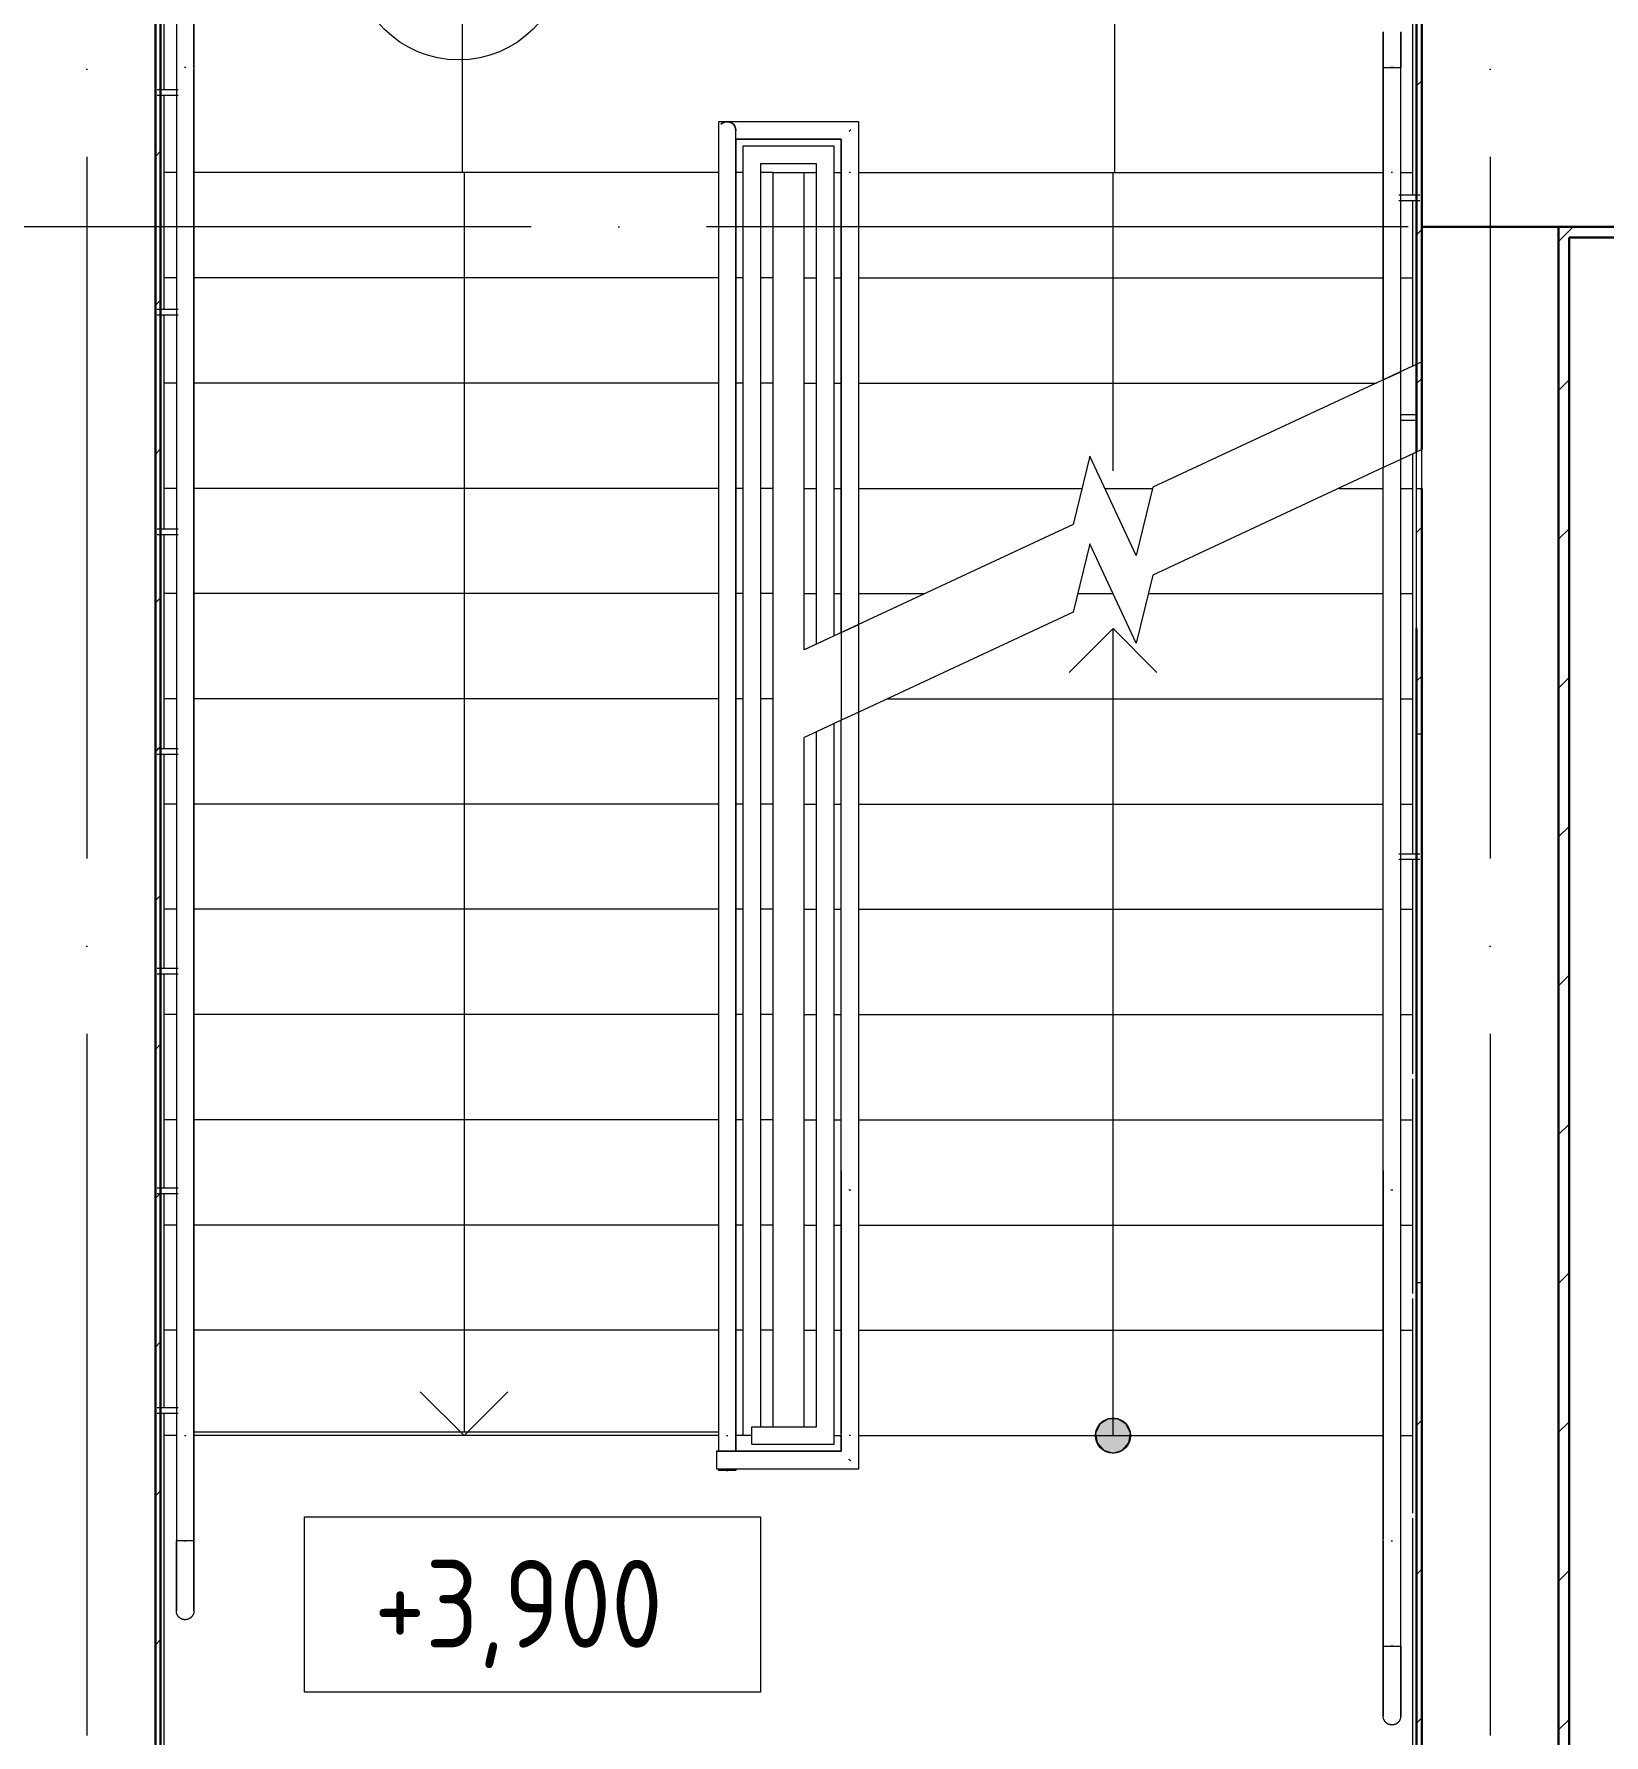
# Model space of a CAD drawing. Header units: millimetres. Extents: x -421858 to 614926, y -468665 to 141641.
# Drawn here: x 144125 to 148601, y -8136 to -3287 of the extents above; entities that cross this region are included whole.
import ezdxf

# ---------------------------------------------------------------- set-up
doc = ezdxf.new("R2010")
doc.units = ezdxf.units.MM
doc.linetypes.add('ADSK_Линия сетки', pattern=[25, 20, -2.5, 0, -2.5])
for name, color, linetype, lineweight in [('Аннотация', 7, 'Continuous', 18), ('Лестницы', 252, 'Continuous', 9), ('Марки помещений', 252, 'Continuous', 20), ('Ограждение', 252, 'Continuous', 9), ('Оси', 252, 'Continuous', 9), ('Отметки', 7, 'Continuous', 9), ('Перекрытие', 252, 'Continuous', 18), ('Стены внутренние', 7, 'Continuous', 18), ('Стены наружные', 7, 'Continuous', 18), ('Стены штриховка', 252, 'Continuous', 9), ('Стрелки вверх', 252, 'Continuous', 18)]:
    doc.layers.add(name, color=color, linetype=linetype, lineweight=lineweight)
doc.styles.add('GOST Common_2', font='', dxfattribs={"width": 0.9, "height": 250})
doc.styles.get('GOST Common_2').set_extended_font_data('GOST type B')

# ---------------------------------------------------------------- blocks, each defined once
blk = doc.blocks.new('Тип перил - D15 высота60 консоль80-16089-План 2 этажа смеж')
at = {"layer": 'Ограждение'}
for p, q in [((-7.5, 80), (-7.5, 20)), ((7.5, 20), (7.5, 80))]:
    blk.add_line(p, q, dxfattribs=at)
blk = doc.blocks.new('Тип перил - D15 высота60 консоль80-V28-План 2 этажа смеж')
at = {"layer": 'Ограждение'}
for p, q in [((-7.5, 70), (-7.5, 24.8)), ((7.5, 24.8), (7.5, 70))]:
    blk.add_line(p, q, dxfattribs=at)
blk = doc.blocks.new('2 этаж')
at = {"layer": 'Стрелки вверх', "true_color": 0x636466}
h = blk.add_hatch(color=251, dxfattribs=at)
edge = h.paths.add_edge_path()
edge.add_arc((147201, -7282.3), 50, 0, 360)
blk.add_hatch(color=251, dxfattribs=at).paths.add_polyline_path([(147201, -7332.3), (147228, -7324.3), (147246.5, -7303), (147250.5, -7275.1), (147238.8, -7249.5), (147215.1, -7234.3), (147186.9, -7234.3), (147163.2, -7249.5), (147151.5, -7275.1), (147155.5, -7303), (147174, -7324.3)])
at = {"layer": 'Аннотация', "color": 251, "lineweight": 20, "true_color": 0x636466}
for p, q in [((144896, -8013.6), (144896, -7513.6)), ((144896, -7513.6), (146196, -7513.6)), ((146196, -7513.6), (146196, -8013.6)), ((146196, -8013.6), (144896, -8013.6))]:
    blk.add_line(p, q, dxfattribs=at)
at = {"layer": 'Лестницы', "color": 251, "true_color": 0x636466}
for p, q in [((144531, -3682.3), (144496, -3682.3)), ((144531, -3682.3), (144496, -3682.3)), ((146076, -3682.3), (144581, -3682.3)), ((146076, -3682.3), (144581, -3682.3)), ((146146, -3682.3), (146126, -3682.3)), ((146146, -3682.3), (146126, -3682.3)), ((146231, -3682.3), (146196, -3682.3)), ((146231, -3682.3), (146196, -3682.3)), ((146231, -3682.3), (146321, -3682.3)), ((146231, -3682.3), (146231, -3982.3)), ((146321, -3682.3), (146356, -3682.3)), ((146321, -3982.3), (146321, -3682.3)), ((146321, -3682.3), (146356, -3682.3)), ((146406, -3682.3), (146426, -3682.3)), ((146406, -3682.3), (146426, -3682.3)), ((146476, -3682.3), (147971, -3682.3)), ((146476, -3682.3), (147971, -3682.3)), ((148021, -3682.3), (148056, -3682.3)), ((148021, -3682.3), (148056, -3682.3)), ((144531, -3982.3), (144496, -3982.3)), ((144531, -3982.3), (144496, -3982.3)), ((146076, -3982.3), (144581, -3982.3)), ((146076, -3982.3), (144581, -3982.3)), ((146146, -3982.3), (146126, -3982.3)), ((146146, -3982.3), (146126, -3982.3)), ((146231, -3982.3), (146196, -3982.3)), ((146231, -3982.3), (146196, -3982.3)), ((146231, -3982.3), (146231, -4282.3)), ((146321, -4282.3), (146321, -3982.3)), ((146321, -3982.3), (146356, -3982.3)), ((146321, -3982.3), (146356, -3982.3)), ((146406, -3982.3), (146426, -3982.3)), ((146406, -3982.3), (146426, -3982.3)), ((146476, -3982.3), (147971, -3982.3)), ((146476, -3982.3), (147971, -3982.3)), ((148021, -3982.3), (148056, -3982.3)), ((148021, -3982.3), (148056, -3982.3)), ((148081, -4221.9), (147314.3, -4579.4)), ((144531, -4282.3), (144496, -4282.3)), ((144531, -4282.3), (144496, -4282.3)), ((146076, -4282.3), (144581, -4282.3)), ((146076, -4282.3), (144581, -4282.3)), ((146146, -4282.3), (146126, -4282.3)), ((146146, -4282.3), (146126, -4282.3)), ((146231, -4282.3), (146196, -4282.3)), ((146231, -4282.3), (146196, -4282.3)), ((146231, -4282.3), (146231, -4582.3)), ((146321, -4582.3), (146321, -4282.3)), ((146321, -4282.3), (146356, -4282.3)), ((146321, -4282.3), (146356, -4282.3)), ((146406, -4282.3), (146426, -4282.3)), ((146406, -4282.3), (146426, -4282.3)), ((146476, -4282.3), (147951.6, -4282.3)), ((146476, -4282.3), (147951.6, -4282.3)), ((147135, -4490.6), (147087.7, -4685.1)), ((147267, -4773.9), (147135, -4490.6)), ((148081, -4471.9), (148021, -4499.9)), ((148081, -4582.3), (148081, -4471.9)), ((147971, -4523.2), (147314.3, -4829.4)), ((144531, -4582.3), (144496, -4582.3)), ((144531, -4582.3), (144496, -4582.3)), ((146076, -4582.3), (144581, -4582.3)), ((146076, -4582.3), (144581, -4582.3)), ((146146, -4582.3), (146126, -4582.3)), ((146146, -4582.3), (146126, -4582.3)), ((146231, -4582.3), (146196, -4582.3)), ((146231, -4582.3), (146196, -4582.3)), ((146231, -4582.3), (146231, -4882.3)), ((146321, -4882.3), (146321, -4582.3)), ((146321, -4582.3), (146356, -4582.3)), ((146321, -4582.3), (146356, -4582.3)), ((146406, -4582.3), (146426, -4582.3)), ((146406, -4582.3), (146426, -4582.3)), ((146476, -4582.3), (147112.7, -4582.3)), ((146476, -4582.3), (147112.7, -4582.3)), ((147177.7, -4582.3), (147313.6, -4582.3)), ((147177.7, -4582.3), (147313.6, -4582.3)), ((147314.3, -4579.4), (147267, -4773.9)), ((147844.4, -4582.3), (147971, -4582.3)), ((147844.4, -4582.3), (147971, -4582.3)), ((148021, -4582.3), (148056, -4582.3)), ((148021, -4582.3), (148056, -4582.3)), ((148066, -4582.3), (148081, -4582.3)), ((148066, -4582.3), (148081, -4582.3)), ((147087.7, -4685.1), (146321, -5042.6)), ((147135, -4740.6), (147087.7, -4935.1)), ((147267, -5023.9), (147135, -4740.6)), ((147314.3, -4829.4), (147267, -5023.9)), ((144531, -4882.3), (144496, -4882.3)), ((144531, -4882.3), (144496, -4882.3)), ((146076, -4882.3), (144581, -4882.3)), ((146076, -4882.3), (144581, -4882.3)), ((146146, -4882.3), (146126, -4882.3)), ((146146, -4882.3), (146126, -4882.3)), ((146231, -4882.3), (146196, -4882.3)), ((146231, -4882.3), (146196, -4882.3)), ((146231, -4882.3), (146231, -5182.3)), ((146321, -5042.6), (146321, -4882.3)), ((146321, -4882.3), (146356, -4882.3)), ((146321, -4882.3), (146356, -4882.3)), ((146406, -4882.3), (146426, -4882.3)), ((146406, -4882.3), (146426, -4882.3)), ((146476, -4882.3), (146664.9, -4882.3)), ((146476, -4882.3), (146664.9, -4882.3)), ((147100.6, -4882.3), (147201, -4882.3)), ((147100.6, -4882.3), (147201, -4882.3)), ((147301.5, -4882.3), (147971, -4882.3)), ((147301.5, -4882.3), (147971, -4882.3)), ((148021, -4882.3), (148056, -4882.3)), ((148021, -4882.3), (148056, -4882.3)), ((147087.7, -4935.1), (146476, -5220.3)), ((144531, -5182.3), (144496, -5182.3)), ((144531, -5182.3), (144496, -5182.3)), ((146076, -5182.3), (144581, -5182.3)), ((146076, -5182.3), (144581, -5182.3)), ((146146, -5182.3), (146126, -5182.3)), ((146146, -5182.3), (146126, -5182.3)), ((146231, -5182.3), (146196, -5182.3)), ((146231, -5182.3), (146196, -5182.3)), ((146231, -5182.3), (146231, -5482.3)), ((146557.7, -5182.3), (147971, -5182.3)), ((146557.7, -5182.3), (147971, -5182.3)), ((148021, -5182.3), (148056, -5182.3)), ((148021, -5182.3), (148056, -5182.3)), ((146356, -5276.3), (146321, -5292.6)), ((146426, -5243.6), (146406, -5253)), ((146321, -5482.3), (146321, -5292.6)), ((144531, -5482.3), (144496, -5482.3)), ((144531, -5482.3), (144496, -5482.3)), ((146076, -5482.3), (144581, -5482.3)), ((146076, -5482.3), (144581, -5482.3)), ((146146, -5482.3), (146126, -5482.3)), ((146146, -5482.3), (146126, -5482.3)), ((146231, -5482.3), (146196, -5482.3)), ((146231, -5482.3), (146196, -5482.3)), ((146231, -5482.3), (146231, -5782.3)), ((146321, -5782.3), (146321, -5482.3)), ((146321, -5482.3), (146356, -5482.3)), ((146321, -5482.3), (146356, -5482.3)), ((146406, -5482.3), (146426, -5482.3)), ((146406, -5482.3), (146426, -5482.3)), ((146476, -5482.3), (147971, -5482.3)), ((146476, -5482.3), (147971, -5482.3)), ((148021, -5482.3), (148056, -5482.3)), ((148021, -5482.3), (148056, -5482.3)), ((144531, -5782.3), (144496, -5782.3)), ((144531, -5782.3), (144496, -5782.3)), ((146076, -5782.3), (144581, -5782.3)), ((146076, -5782.3), (144581, -5782.3)), ((146146, -5782.3), (146126, -5782.3)), ((146146, -5782.3), (146126, -5782.3)), ((146231, -5782.3), (146196, -5782.3)), ((146231, -5782.3), (146196, -5782.3)), ((146231, -5782.3), (146231, -6082.3)), ((146321, -6082.3), (146321, -5782.3)), ((146321, -5782.3), (146356, -5782.3)), ((146321, -5782.3), (146356, -5782.3)), ((146406, -5782.3), (146426, -5782.3)), ((146406, -5782.3), (146426, -5782.3)), ((146476, -5782.3), (147971, -5782.3)), ((146476, -5782.3), (147971, -5782.3)), ((148021, -5782.3), (148056, -5782.3)), ((148021, -5782.3), (148056, -5782.3)), ((144531, -6082.3), (144496, -6082.3)), ((144531, -6082.3), (144496, -6082.3)), ((146076, -6082.3), (144581, -6082.3)), ((146076, -6082.3), (144581, -6082.3)), ((146146, -6082.3), (146126, -6082.3)), ((146146, -6082.3), (146126, -6082.3)), ((146231, -6082.3), (146196, -6082.3)), ((146231, -6082.3), (146196, -6082.3)), ((146231, -6082.3), (146231, -6382.3)), ((146321, -6382.3), (146321, -6082.3)), ((146321, -6082.3), (146356, -6082.3)), ((146321, -6082.3), (146356, -6082.3)), ((146406, -6082.3), (146426, -6082.3)), ((146406, -6082.3), (146426, -6082.3)), ((146476, -6082.3), (147971, -6082.3)), ((146476, -6082.3), (147971, -6082.3)), ((148021, -6082.3), (148056, -6082.3)), ((148021, -6082.3), (148056, -6082.3)), ((144531, -6382.3), (144496, -6382.3)), ((144531, -6382.3), (144496, -6382.3)), ((146076, -6382.3), (144581, -6382.3)), ((146076, -6382.3), (144581, -6382.3)), ((146146, -6382.3), (146126, -6382.3)), ((146146, -6382.3), (146126, -6382.3)), ((146231, -6382.3), (146196, -6382.3)), ((146231, -6382.3), (146196, -6382.3)), ((146231, -6382.3), (146231, -6682.3)), ((146321, -6682.3), (146321, -6382.3)), ((146321, -6382.3), (146356, -6382.3)), ((146321, -6382.3), (146356, -6382.3)), ((146406, -6382.3), (146426, -6382.3)), ((146406, -6382.3), (146426, -6382.3)), ((146476, -6382.3), (147971, -6382.3)), ((146476, -6382.3), (147971, -6382.3)), ((148021, -6382.3), (148056, -6382.3)), ((148021, -6382.3), (148056, -6382.3)), ((144531, -6682.3), (144496, -6682.3)), ((144531, -6682.3), (144496, -6682.3)), ((146076, -6682.3), (144581, -6682.3)), ((146076, -6682.3), (144581, -6682.3)), ((146146, -6682.3), (146126, -6682.3)), ((146146, -6682.3), (146126, -6682.3)), ((146231, -6682.3), (146196, -6682.3)), ((146231, -6682.3), (146196, -6682.3)), ((146231, -6682.3), (146231, -6982.3)), ((146321, -6982.3), (146321, -6682.3)), ((146321, -6682.3), (146356, -6682.3)), ((146321, -6682.3), (146356, -6682.3)), ((146406, -6682.3), (146426, -6682.3)), ((146406, -6682.3), (146426, -6682.3)), ((146476, -6682.3), (147971, -6682.3)), ((146476, -6682.3), (147971, -6682.3)), ((148021, -6682.3), (148056, -6682.3)), ((148021, -6682.3), (148056, -6682.3)), ((144531, -6982.3), (144496, -6982.3)), ((144531, -6982.3), (144496, -6982.3)), ((146076, -6982.3), (144581, -6982.3)), ((146076, -6982.3), (144581, -6982.3)), ((146146, -6982.3), (146126, -6982.3)), ((146146, -6982.3), (146126, -6982.3)), ((146231, -6982.3), (146196, -6982.3)), ((146231, -6982.3), (146196, -6982.3)), ((146231, -6982.3), (146231, -7257.3)), ((146321, -7257.3), (146321, -6982.3)), ((146321, -6982.3), (146356, -6982.3)), ((146321, -6982.3), (146356, -6982.3)), ((146406, -6982.3), (146426, -6982.3)), ((146406, -6982.3), (146426, -6982.3)), ((146476, -6982.3), (147971, -6982.3)), ((146476, -6982.3), (147971, -6982.3)), ((148021, -6982.3), (148056, -6982.3)), ((148021, -6982.3), (148056, -6982.3)), ((144531, -7282.3), (144496, -7282.3)), ((144531, -7282.3), (144496, -7282.3)), ((146076, -7282.3), (144581, -7282.3)), ((146076, -7282.3), (144581, -7282.3)), ((146146, -7282.3), (146126, -7282.3)), ((146146, -7282.3), (146126, -7282.3)), ((146406, -7282.3), (146426, -7282.3)), ((146406, -7282.3), (146426, -7282.3)), ((146476, -7282.3), (147971, -7282.3)), ((146476, -7282.3), (147971, -7282.3)), ((148021, -7282.3), (148056, -7282.3)), ((148021, -7282.3), (148056, -7282.3))]:
    blk.add_line(p, q, dxfattribs=at)
at = {"layer": 'Марки помещений', "color": 251, "true_color": 0x636466}
blk.add_circle((145335.6, -3061.3), 300, dxfattribs=at)
at = {"layer": 'Ограждение', "color": 251, "true_color": 0x636466}
for p, q in [((144496, -3382.3), (144496, -2062.3)), ((148056, -3682.3), (148056, -2062.3)), ((144531, -3082.3), (144531, -3382.9)), ((144531, -3082.3), (144531, -3382.3)), ((144581, -3382.9), (144581, -3082.3)), ((144581, -3082.3), (144581, -3382.3)), ((144496, -3446.7), (144496, -3382.3)), ((144531, -3382.3), (144531, -7282.3)), ((144531, -3388.2), (144531, -7288.2)), ((144581, -3382.3), (144581, -7282.3)), ((144581, -7288.2), (144581, -3388.2)), ((147971, -3382.3), (147971, -3676.4)), ((147971, -3382.3), (148021, -3382.3)), ((147971, -3682.3), (147971, -3382.3)), ((147998.3, -3382.3), (147993.7, -3382.3)), ((147993.7, -3382.3), (147996, -3382.3)), ((147996, -3382.3), (147998.3, -3382.3)), ((148021, -3676.4), (148021, -3382.3)), ((148021, -3682.3), (148021, -3382.3)), ((144496, -4072.8), (144496, -3461.2)), ((146076, -3537.3), (146076, -7282.3)), ((146476, -3537.3), (146076, -3537.3)), ((146476, -3537.3), (146101, -3537.3)), ((146476, -3676.4), (146476, -3537.3)), ((146476, -3682.3), (146476, -3537.3)), ((146076, -3562.3), (146076, -7288.2)), ((146126, -7288.2), (146126, -3562.3)), ((146126, -3587.3), (146426, -3587.3)), ((146126, -3587.3), (146126, -7282.3)), ((146426, -3587.3), (146126, -3587.3)), ((146426, -3587.3), (146426, -3676.4)), ((146426, -3682.3), (146426, -3587.3)), ((146146, -3607.3), (146146, -7282.3)), ((146406, -3607.3), (146146, -3607.3)), ((146406, -3682.3), (146406, -3607.3)), ((146196, -3657.3), (146196, -7257.3)), ((146356, -3657.3), (146196, -3657.3)), ((146356, -3682.3), (146356, -3657.3)), ((146356, -5026.3), (146356, -3682.3)), ((146406, -5003), (146406, -3682.3)), ((146426, -3676.4), (146426, -5243.6)), ((146426, -4993.6), (146426, -3682.3)), ((146476, -5220.3), (146476, -3676.4)), ((146476, -4970.3), (146476, -3682.3)), ((147971, -3676.4), (147971, -4523.2)), ((147971, -4273.2), (147971, -3682.3)), ((148021, -4499.9), (148021, -3676.4)), ((148021, -4249.9), (148021, -3682.3)), ((148056, -3746.7), (148056, -3682.3)), ((148056, -4233.6), (148056, -3761.2)), ((144496, -4698.9), (144496, -4087.3)), ((147971, -4273.2), (148021, -4249.9)), ((148066, -4228.9), (148056, -4233.6)), ((148021, -4499.9), (147971, -4523.2)), ((148021, -7582.3), (148021, -4499.9)), ((148066, -4478.9), (148056, -4483.6)), ((148056, -5625), (148056, -4483.6)), ((148066, -4982.3), (148066, -4478.9)), ((147971, -7582.3), (147971, -4523.2)), ((144496, -5325), (144496, -4713.4)), ((146426, -4993.6), (146476, -4970.3)), ((146406, -5003), (146356, -5026.3)), ((146406, -5003), (146356, -5026.3)), ((146476, -5220.3), (146426, -5243.6)), ((146476, -7282.3), (146476, -5220.3)), ((146406, -5253), (146356, -5276.3)), ((146406, -5253), (146356, -5276.3)), ((146356, -7257.3), (146356, -5276.3)), ((146406, -7307.3), (146406, -5253)), ((146426, -7282.3), (146426, -5243.6)), ((144496, -5951.1), (144496, -5339.5)), ((148056, -6251.1), (148056, -5639.5)), ((144496, -6577.2), (144496, -5965.6)), ((148056, -6877.2), (148056, -6265.6)), ((146426, -6526.4), (146426, -7276.4)), ((146476, -7276.4), (146476, -6526.4)), ((147971, -6526.4), (147971, -7576.4)), ((148021, -7576.4), (148021, -6526.4)), ((144496, -7203.3), (144496, -6591.7)), ((148056, -7503.3), (148056, -6891.7)), ((144496, -7282.3), (144496, -7217.8)), ((146171, -7257.3), (146356, -7257.3)), ((146171, -7307.3), (146171, -7257.3)), ((144496, -9207.3), (144496, -7282.3)), ((144531, -7282.3), (144531, -7582.3)), ((144531, -7288.2), (144531, -7582.3)), ((144581, -7282.3), (144581, -7582.3)), ((144581, -7582.3), (144581, -7288.2)), ((146076, -7282.3), (146076, -7327.3)), ((146076, -7288.2), (146076, -7327.3)), ((146126, -7282.3), (146126, -7327.3)), ((146126, -7327.3), (146126, -7288.2)), ((146171, -7282.3), (146146, -7282.3)), ((146171, -7307.3), (146406, -7307.3)), ((146426, -7281.6), (146426, -7327.3)), ((146426, -7327.3), (146426, -7282.3)), ((146476, -7377.3), (146476, -7281.6)), ((146476, -7377.3), (146476, -7282.3)), ((146171, -7327.3), (146071, -7327.3)), ((146071, -7327.3), (146071, -7352.3)), ((146071, -7327.3), (146426, -7327.3)), ((146071, -7349.9), (146071, -7354.6)), ((146071, -7352.3), (146071, -7377.3)), ((146426, -7327.3), (146171, -7327.3)), ((146071, -7377.3), (146171, -7377.3)), ((146071, -7377.3), (146476, -7377.3)), ((146076, -7377.3), (146076, -7382.3)), ((146076, -7377.3), (146076, -7382.3)), ((146126, -7382.3), (146076, -7382.3)), ((146098.7, -7382.3), (146103.3, -7382.3)), ((146126, -7382.3), (146126, -7377.3)), ((146126, -7377.3), (146126, -7382.3)), ((146171, -7377.3), (146476, -7377.3)), ((148056, -7582.3), (148056, -7517.8)), ((144581, -7582.3), (144531, -7582.3)), ((144553.7, -7582.3), (144558.3, -7582.3)), ((144556, -7582.3), (144553.7, -7582.3)), ((144558.3, -7582.3), (144556, -7582.3)), ((147971, -7581.6), (147971, -7882.3)), ((147971, -7882.3), (147971, -7582.3)), ((148021, -7882.3), (148021, -7581.6)), ((148021, -7882.3), (148021, -7582.3)), ((148056, -9207.3), (148056, -7582.3)), ((147971, -7882.3), (147996, -7882.3)), ((147993.7, -7882.3), (147998.3, -7882.3)), ((147996, -7882.3), (147993.7, -7882.3)), ((147998.3, -7882.3), (147996, -7882.3)), ((147996, -7882.3), (148021, -7882.3))]:
    blk.add_line(p, q, dxfattribs=at)
at = {"layer": 'Ограждение', "color": 251, "true_color": 0x636466, "flags": 128}
for points in [[(147971, -3382.3), (147971, -3374.3), (147971, -3366.3), (147971, -3358.3), (147971, -3350.4), (147971, -3342.5), (147971, -3334.7), (147971, -3327), (147971, -3319.3), (147971, -3311.8), (147971, -3304.4), (147971, -3297.1), (147971, -3289.9), (147971, -3282.9)], [(147971, -3281), (147971, -3288), (147971, -3295.1), (147971, -3302.4), (147971, -3309.8), (147971, -3317.3), (147971, -3324.9), (147971, -3332.6), (147971, -3340.4), (147971, -3348.3), (147971, -3356.2), (147971, -3364.1), (147971, -3372.1), (147971, -3380.1), (147971, -3382.3)], [(148021, -3382.3), (148021, -3374.3), (148021, -3366.3), (148021, -3358.3), (148021, -3350.4), (148021, -3342.5), (148021, -3334.7), (148021, -3327), (148021, -3319.3), (148021, -3311.8), (148021, -3304.4), (148021, -3297.1), (148021, -3289.9), (148021, -3282.9)], [(148021, -3281), (148021, -3288), (148021, -3295.1), (148021, -3302.4), (148021, -3309.8), (148021, -3317.3), (148021, -3324.9), (148021, -3332.6), (148021, -3340.4), (148021, -3348.3), (148021, -3356.2), (148021, -3364.1), (148021, -3372.1), (148021, -3380.1), (148021, -3382.3)], [(146101, -3537.3), (146094.5, -3538.1), (146088.5, -3540.6), (146083.3, -3544.6)], [(146083.3, -3544.6), (146088.5, -3540.6), (146094.5, -3538.1), (146101, -3537.3), (146107.5, -3538.1), (146113.5, -3540.6), (146118.7, -3544.6), (146122.7, -3549.8), (146125.2, -3555.8), (146126, -3562.3)], [(146126, -3562.3), (146125.2, -3555.8), (146122.7, -3549.8), (146118.7, -3544.6), (146113.5, -3540.6), (146107.5, -3538.1), (146101, -3537.3)], [(146448.2, -6581.9), (146451, -6582.3), (146453.8, -6581.9)], [(147993.2, -6581.9), (147996, -6582.3), (147998.8, -6581.9)], [(144531, -7582.3), (144531, -7590.3), (144531, -7598.2), (144531, -7606.2), (144531, -7614.1), (144531, -7622), (144531, -7629.8), (144531, -7637.5), (144531, -7645.2), (144531, -7652.7), (144531, -7660.1), (144531, -7667.4), (144531, -7674.6), (144531, -7681.6), (144531, -7688.5), (144531, -7695.2), (144531, -7701.7), (144531, -7708), (144531, -7714.1), (144531, -7720), (144531, -7725.7), (144531, -7731.2), (144531, -7736.4), (144531, -7741.4), (144531, -7746.1), (144531, -7750.5), (144531, -7754.7), (144531, -7758.6), (144531, -7762.3), (144531, -7765.6), (144531, -7768.7), (144531, -7771.4), (144531, -7773.9), (144531, -7776), (144531, -7777.8), (144531, -7779.3), (144531, -7780.5), (144531, -7781.4), (144531, -7782), (144531, -7782.2), (144531, -7782.3)], [(144531, -7782.3), (144531, -7782.1), (144531, -7781.6), (144531, -7780.8), (144531, -7779.7), (144531, -7778.3), (144531, -7776.5), (144531, -7774.5), (144531, -7772.1), (144531, -7769.4), (144531, -7766.5), (144531, -7763.2), (144531, -7759.7), (144531, -7755.8), (144531, -7751.7), (144531, -7747.3), (144531, -7742.7), (144531, -7737.8), (144531, -7732.6), (144531, -7727.2), (144531, -7721.6), (144531, -7715.7), (144531, -7709.7), (144531, -7703.4), (144531, -7697), (144531, -7690.3), (144531, -7683.5), (144531, -7676.5), (144531, -7669.4), (144531, -7662.1), (144531, -7654.7), (144531, -7647.2), (144531, -7639.6), (144531, -7631.9), (144531, -7624.1), (144531, -7616.2), (144531, -7608.3), (144531, -7600.4), (144531, -7592.4), (144531, -7584.4), (144531, -7582.3)], [(144581, -7582.3), (144581, -7590.3), (144581, -7598.2), (144581, -7606.2), (144581, -7614.1), (144581, -7622), (144581, -7629.8), (144581, -7637.5), (144581, -7645.2), (144581, -7652.7), (144581, -7660.1), (144581, -7667.4), (144581, -7674.6), (144581, -7681.6), (144581, -7688.5), (144581, -7695.2), (144581, -7701.7), (144581, -7708), (144581, -7714.1), (144581, -7720), (144581, -7725.7), (144581, -7731.2), (144581, -7736.4), (144581, -7741.4), (144581, -7746.1), (144581, -7750.5), (144581, -7754.7), (144581, -7758.6), (144581, -7762.3), (144581, -7765.6), (144581, -7768.7), (144581, -7771.4), (144581, -7773.9), (144581, -7776), (144581, -7777.8), (144581, -7779.3), (144581, -7780.5), (144581, -7781.4), (144581, -7782), (144581, -7782.2), (144581, -7782.3)], [(144581, -7782.3), (144581, -7782.1), (144581, -7781.6), (144581, -7780.8), (144581, -7779.7), (144581, -7778.3), (144581, -7776.5), (144581, -7774.5), (144581, -7772.1), (144581, -7769.4), (144581, -7766.5), (144581, -7763.2), (144581, -7759.7), (144581, -7755.8), (144581, -7751.7), (144581, -7747.3), (144581, -7742.7), (144581, -7737.8), (144581, -7732.6), (144581, -7727.2), (144581, -7721.6), (144581, -7715.7), (144581, -7709.7), (144581, -7703.4), (144581, -7697), (144581, -7690.3), (144581, -7683.5), (144581, -7676.5), (144581, -7669.4), (144581, -7662.1), (144581, -7654.7), (144581, -7647.2), (144581, -7639.6), (144581, -7631.9), (144581, -7624.1), (144581, -7616.2), (144581, -7608.3), (144581, -7600.4), (144581, -7592.4), (144581, -7584.4), (144581, -7582.3)], [(144556, -7807.3), (144555, -7807.2), (144554, -7807.2), (144553, -7807.1), (144552, -7806.9), (144551, -7806.8), (144550.1, -7806.5), (144549.1, -7806.3), (144548.1, -7806), (144547.2, -7805.7), (144546.3, -7805.3), (144545.4, -7804.9), (144544.5, -7804.4), (144543.6, -7803.9), (144542.7, -7803.4), (144541.9, -7802.9), (144541.1, -7802.3), (144540.3, -7801.7), (144539.5, -7801), (144538.8, -7800.4), (144538.1, -7799.7), (144537.4, -7798.9), (144536.7, -7798.2), (144536.1, -7797.4), (144535.5, -7796.6), (144535, -7795.8), (144534.4, -7794.9), (144534, -7794), (144533.5, -7793.1), (144533.1, -7792.2), (144532.7, -7791.3), (144532.4, -7790.4), (144532.1, -7789.4), (144531.8, -7788.5), (144531.6, -7787.5), (144531.4, -7786.5), (144531.2, -7785.5), (144531.1, -7784.5), (144531, -7783.5), (144531, -7782.5), (144531, -7782.3)], [(144581, -7782.3), (144581, -7783.3), (144580.9, -7784.3), (144580.8, -7785.2), (144580.7, -7786.2), (144580.5, -7787.2), (144580.3, -7788.2), (144580, -7789.2), (144579.7, -7790.1), (144579.4, -7791.1), (144579, -7792), (144578.6, -7792.9), (144578.2, -7793.8), (144577.7, -7794.7), (144577.2, -7795.5), (144576.6, -7796.4), (144576.1, -7797.2), (144575.4, -7798), (144574.8, -7798.7), (144574.1, -7799.5), (144573.4, -7800.2), (144572.7, -7800.9), (144571.9, -7801.5), (144571.2, -7802.1), (144570.3, -7802.7), (144569.5, -7803.3), (144568.7, -7803.8), (144567.8, -7804.3), (144566.9, -7804.8), (144566, -7805.2), (144565.1, -7805.6), (144564.1, -7805.9), (144563.2, -7806.2), (144562.2, -7806.5), (144561.2, -7806.7), (144560.3, -7806.9), (144559.3, -7807), (144558.3, -7807.2), (144557.3, -7807.2), (144556.3, -7807.3), (144556, -7807.3)], [(147971, -7882.3), (147971, -7890.3), (147971, -7898.2), (147971, -7906.2), (147971, -7914.1), (147971, -7922), (147971, -7929.8), (147971, -7937.5), (147971, -7945.2), (147971, -7952.7), (147971, -7960.1), (147971, -7967.4), (147971, -7974.6), (147971, -7981.6), (147971, -7988.5), (147971, -7995.2), (147971, -8001.7), (147971, -8008), (147971, -8014.1), (147971, -8020), (147971, -8025.7), (147971, -8031.2), (147971, -8036.4), (147971, -8041.4), (147971, -8046.1), (147971, -8050.5), (147971, -8054.7), (147971, -8058.6), (147971, -8062.3), (147971, -8065.6), (147971, -8068.7), (147971, -8071.4), (147971, -8073.9), (147971, -8076), (147971, -8077.8), (147971, -8079.3), (147971, -8080.5), (147971, -8081.4), (147971, -8082), (147971, -8082.2), (147971, -8082.3)], [(147971, -8082.3), (147971, -8082.1), (147971, -8081.6), (147971, -8080.8), (147971, -8079.7), (147971, -8078.3), (147971, -8076.5), (147971, -8074.5), (147971, -8072.1), (147971, -8069.4), (147971, -8066.5), (147971, -8063.2), (147971, -8059.7), (147971, -8055.8), (147971, -8051.7), (147971, -8047.3), (147971, -8042.7), (147971, -8037.8), (147971, -8032.6), (147971, -8027.2), (147971, -8021.6), (147971, -8015.7), (147971, -8009.7), (147971, -8003.4), (147971, -7997), (147971, -7990.3), (147971, -7983.5), (147971, -7976.5), (147971, -7969.4), (147971, -7962.1), (147971, -7954.7), (147971, -7947.2), (147971, -7939.6), (147971, -7931.9), (147971, -7924.1), (147971, -7916.2), (147971, -7908.3), (147971, -7900.4), (147971, -7892.4), (147971, -7884.4), (147971, -7882.3)], [(148021, -7882.3), (148021, -7890.3), (148021, -7898.2), (148021, -7906.2), (148021, -7914.1), (148021, -7922), (148021, -7929.8), (148021, -7937.5), (148021, -7945.2), (148021, -7952.7), (148021, -7960.1), (148021, -7967.4), (148021, -7974.6), (148021, -7981.6), (148021, -7988.5), (148021, -7995.2), (148021, -8001.7), (148021, -8008), (148021, -8014.1), (148021, -8020), (148021, -8025.7), (148021, -8031.2), (148021, -8036.4), (148021, -8041.4), (148021, -8046.1), (148021, -8050.5), (148021, -8054.7), (148021, -8058.6), (148021, -8062.3), (148021, -8065.6), (148021, -8068.7), (148021, -8071.4), (148021, -8073.9), (148021, -8076), (148021, -8077.8), (148021, -8079.3), (148021, -8080.5), (148021, -8081.4), (148021, -8082), (148021, -8082.2), (148021, -8082.3)], [(148021, -8082.3), (148021, -8082.1), (148021, -8081.6), (148021, -8080.8), (148021, -8079.7), (148021, -8078.3), (148021, -8076.5), (148021, -8074.5), (148021, -8072.1), (148021, -8069.4), (148021, -8066.5), (148021, -8063.2), (148021, -8059.7), (148021, -8055.8), (148021, -8051.7), (148021, -8047.3), (148021, -8042.7), (148021, -8037.8), (148021, -8032.6), (148021, -8027.2), (148021, -8021.6), (148021, -8015.7), (148021, -8009.7), (148021, -8003.4), (148021, -7997), (148021, -7990.3), (148021, -7983.5), (148021, -7976.5), (148021, -7969.4), (148021, -7962.1), (148021, -7954.7), (148021, -7947.2), (148021, -7939.6), (148021, -7931.9), (148021, -7924.1), (148021, -7916.2), (148021, -7908.3), (148021, -7900.4), (148021, -7892.4), (148021, -7884.4), (148021, -7882.3)], [(147996, -8107.3), (147995, -8107.2), (147994, -8107.2), (147993, -8107.1), (147992, -8106.9), (147991, -8106.8), (147990.1, -8106.5), (147989.1, -8106.3), (147988.1, -8106), (147987.2, -8105.7), (147986.3, -8105.3), (147985.4, -8104.9), (147984.5, -8104.4), (147983.6, -8103.9), (147982.7, -8103.4), (147981.9, -8102.9), (147981.1, -8102.3), (147980.3, -8101.7), (147979.5, -8101), (147978.8, -8100.4), (147978.1, -8099.7), (147977.4, -8098.9), (147976.7, -8098.2), (147976.1, -8097.4), (147975.5, -8096.6), (147975, -8095.8), (147974.4, -8094.9), (147974, -8094), (147973.5, -8093.1), (147973.1, -8092.2), (147972.7, -8091.3), (147972.4, -8090.4), (147972.1, -8089.4), (147971.8, -8088.5), (147971.6, -8087.5), (147971.4, -8086.5), (147971.2, -8085.5), (147971.1, -8084.5), (147971, -8083.5), (147971, -8082.5), (147971, -8082.3)], [(148021, -8082.3), (148021, -8083.3), (148020.9, -8084.3), (148020.8, -8085.2), (148020.7, -8086.2), (148020.5, -8087.2), (148020.3, -8088.2), (148020, -8089.2), (148019.7, -8090.1), (148019.4, -8091.1), (148019, -8092), (148018.6, -8092.9), (148018.2, -8093.8), (148017.7, -8094.7), (148017.2, -8095.5), (148016.6, -8096.4), (148016.1, -8097.2), (148015.4, -8098), (148014.8, -8098.7), (148014.1, -8099.5), (148013.4, -8100.2), (148012.7, -8100.9), (148011.9, -8101.5), (148011.2, -8102.1), (148010.3, -8102.7), (148009.5, -8103.3), (148008.7, -8103.8), (148007.8, -8104.3), (148006.9, -8104.8), (148006, -8105.2), (148005.1, -8105.6), (148004.1, -8105.9), (148003.2, -8106.2), (148002.2, -8106.5), (148001.2, -8106.7), (148000.3, -8106.9), (147999.3, -8107), (147998.3, -8107.2), (147997.3, -8107.2), (147996.3, -8107.3), (147996, -8107.3)]]:
    blk.add_lwpolyline(points, dxfattribs=at)
at = {"layer": 'Ограждение', "color": 251, "true_color": 0x636466}
for points in [[(144558.1, -3382.3), (144557.4, -3382.3), (144556, -3382.2), (144554.6, -3382.3), (144553.9, -3382.3)], [(146453.1, -3682.2), (146452.4, -3682.2), (146451, -3682.3), (146449.6, -3682.2), (146448.9, -3682.2)], [(147998.1, -3682.2), (147997.4, -3682.2), (147996, -3682.3), (147994.6, -3682.2), (147993.9, -3682.2)], [(144553.9, -7282.3), (144554.6, -7282.3), (144556, -7282.2), (144557.4, -7282.3), (144558.1, -7282.3)], [(146098.9, -7282.3), (146099.6, -7282.3), (146101, -7282.2), (146102.4, -7282.3), (146103.1, -7282.3)], [(146453.1, -7282.2), (146452.4, -7282.2), (146451, -7282.3), (146449.6, -7282.2), (146448.9, -7282.2)], [(147993.9, -7582.2), (147994.6, -7582.2), (147996, -7582.3), (147997.4, -7582.2), (147998.1, -7582.2)]]:
    blk.add_open_spline(points, degree=3, dxfattribs=at)
for points, knots in [([(146448.7, -3564.6), (146448.9, -3564.4), (146449.7, -3563.6), (146451, -3562.3), (146452.3, -3560.9), (146453.1, -3560.2), (146453.3, -3559.9)], [-0.5298173, -0.5298173, -0.5298173, -0.5298173, -0.52083333, -0.5, -0.47916667, -0.4701827, -0.4701827, -0.4701827, -0.4701827]), ([(146453.3, -7354.6), (146453.1, -7354.4), (146452.3, -7353.6), (146451, -7352.3), (146449.7, -7350.9), (146448.9, -7350.1), (146448.7, -7349.9)], [0.47018267, 0.47018267, 0.47018267, 0.47018267, 0.47916667, 0.5, 0.52083333, 0.52981733, 0.52981733, 0.52981733, 0.52981733])]:
    blk.add_open_spline(points, degree=3, knots=knots, dxfattribs=at)
at = {"layer": 'Оси', "color": 251, "linetype": 'ADSK_Линия сетки', "ltscale": 100, "true_color": 0x636466}
for p, q in [((144276, -1137.3), (144276, -32263.4)), ((148276, -1137.3), (148276, -32263.4)), ((170543.3, -3837.3), (93565.9, -3837.3))]:
    blk.add_line(p, q, dxfattribs=at)
at = {"layer": 'Перекрытие', "color": 251, "ltscale": 100, "true_color": 0x636466}
for p, q in [((146231, -3682.3), (146356, -3682.3)), ((146406, -3682.3), (146426, -3682.3)), ((146476, -3682.3), (147971, -3682.3)), ((148021, -3682.3), (148056, -3682.3)), ((146076, -7272.3), (144581, -7272.3)), ((144531, -7282.3), (144496, -7282.3)), ((146076, -7282.3), (144581, -7282.3)), ((146146, -7282.3), (146126, -7282.3))]:
    blk.add_line(p, q, dxfattribs=at)
at = {"layer": 'Стены внутренние', "color": 251, "lineweight": 30, "true_color": 0x636466}
for p, q in [((148081, -3837.3), (148081, -2037.3)), ((148471, -3837.3), (148081, -3837.3)), ((148081, -3837.3), (148081, -4471.9)), ((148471, -3837.3), (148081, -3837.3)), ((148081, -4582.3), (148081, -9232.3))]:
    blk.add_line(p, q, dxfattribs=at)
at = {"layer": 'Стены наружные', "color": 251, "lineweight": 30, "true_color": 0x636466}
for p, q in [((144471, -9352.3), (144471, -2037.3)), ((144486, -9217.3), (144486, -2052.3)), ((148066, -4478.9), (148066, -2052.3)), ((148081, -4471.9), (148081, -2037.3)), ((148631, -3837.3), (148471, -3837.3)), ((148471, -3837.3), (148471, -9842.3)), ((148501, -3867.3), (148746.4, -3867.3)), ((148501, -9812.3), (148501, -3867.3)), ((148081, -9232.3), (148081, -4582.3)), ((148066, -4981.6), (148066, -9217.3))]:
    blk.add_line(p, q, dxfattribs=at)
at = {"layer": 'Стены наружные', "color": 251, "linetype": 'Continuous', "lineweight": 9, "true_color": 0x636466}
for p, q in [((148066, -3435.4), (148081, -3420.4)), ((144471, -3636.3), (144486, -3621.3)), ((148066, -3859.6), (148081, -3844.6)), ((148471, -3878.9), (148482.7, -3867.3)), ((148482.7, -3867.3), (148512.7, -3837.3)), ((144471, -4060.5), (144486, -4045.5)), ((148066, -4283.9), (148081, -4268.9)), ((148471, -4303.2), (148501, -4273.2)), ((144471, -4484.8), (144486, -4469.8)), ((148066, -4708.2), (148081, -4693.2)), ((148471, -4727.4), (148501, -4697.4)), ((144471, -4909.1), (144486, -4894.1)), ((148066, -5132.4), (148081, -5117.4)), ((148471, -5151.7), (148501, -5121.7)), ((144471, -5333.3), (144486, -5318.3)), ((148471, -5576), (148501, -5546)), ((144471, -5757.6), (144486, -5742.6)), ((148471, -6000.2), (148501, -5970.2)), ((144471, -6181.9), (144486, -6166.9)), ((148471, -6424.5), (148501, -6394.5)), ((144471, -6606.1), (144486, -6591.1)), ((148471, -6848.8), (148501, -6818.8)), ((144471, -7030.4), (144486, -7015.4)), ((148066, -7253.8), (148081, -7238.8)), ((148471, -7273), (148501, -7243)), ((144471, -7454.6), (144486, -7439.6)), ((148066, -7678), (148081, -7663)), ((148471, -7697.3), (148501, -7667.3)), ((144471, -7878.9), (144486, -7863.9)), ((148066, -8102.3), (148081, -8087.3)), ((148471, -8121.6), (148501, -8091.6))]:
    blk.add_line(p, q, dxfattribs=at)
at = {"layer": 'Стены штриховка', "color": 251, "true_color": 0x636466}
for p, q in [((148066, -5282.3), (148081, -5282.3)), ((148081, -6847.5), (148066, -6847.5))]:
    blk.add_line(p, q, dxfattribs=at)
at = {"layer": 'Стрелки вверх', "color": 251, "true_color": 0x636466}
for p, q in [((145346, -2832.3), (145346, -3682.3)), ((147206, -3682.3), (147206, -2832.3)), ((145351, -3682.3), (145351, -3982.3)), ((147201, -3982.3), (147201, -3682.3)), ((145351, -3982.3), (145351, -4282.3)), ((147201, -4282.3), (147201, -3982.3)), ((145351, -4282.3), (145351, -4582.3)), ((147201, -4532.3), (147201, -4282.3)), ((145351, -4582.3), (145351, -4882.3)), ((145351, -4882.3), (145351, -5182.3)), ((147201, -4982.3), (147076, -5107.3)), ((147201, -5182.3), (147201, -4982.3)), ((147201, -4982.3), (147326, -5107.3)), ((145351, -5182.3), (145351, -5482.3)), ((147201, -5482.3), (147201, -5182.3)), ((145351, -5482.3), (145351, -5782.3)), ((147201, -5782.3), (147201, -5482.3)), ((145351, -5782.3), (145351, -6082.3)), ((147201, -6082.3), (147201, -5782.3)), ((145351, -6082.3), (145351, -6382.3)), ((147201, -6382.3), (147201, -6082.3)), ((145351, -6382.3), (145351, -6682.3)), ((147201, -6682.3), (147201, -6382.3)), ((145351, -6682.3), (145351, -6982.3)), ((147201, -6982.3), (147201, -6682.3)), ((145351, -6982.3), (145351, -7272.3)), ((147201, -7282.3), (147201, -6982.3)), ((145351, -7282.3), (145226, -7157.3)), ((145351, -7282.3), (145476, -7157.3)), ((147163.2, -7249.5), (147151.5, -7275.1)), ((147186.9, -7234.3), (147163.2, -7249.5)), ((147215.1, -7234.3), (147186.9, -7234.3)), ((147238.8, -7249.5), (147215.1, -7234.3)), ((147250.5, -7275.1), (147238.8, -7249.5)), ((147151.5, -7275.1), (147155.5, -7303)), ((147155.5, -7303), (147174, -7324.3)), ((147228, -7324.3), (147246.5, -7303)), ((147246.5, -7303), (147250.5, -7275.1)), ((147174, -7324.3), (147201, -7332.3)), ((147201, -7332.3), (147228, -7324.3))]:
    blk.add_line(p, q, dxfattribs=at)
blk.add_circle((147201, -7282.3), 50, dxfattribs=at)
at = {"color": 251, "true_color": 0x636466}
for name, p, rotation in [('Тип перил - D15 высота60 консоль80-16089-План 2 этажа смеж', (144556, -3454), 90), ('Тип перил - D15 высота60 консоль80-16089-План 2 этажа смеж', (147996, -3754), 269.9999999999998), ('Тип перил - D15 высота60 консоль80-16089-План 2 этажа смеж', (144556, -4080.1), 90), ('Тип перил - D15 высота60 консоль80-V28-План 2 этажа смеж', (147996, -4380.1), 269.9999999999998), ('Тип перил - D15 высота60 консоль80-16089-План 2 этажа смеж', (144556, -4706.2), 90), ('Тип перил - D15 высота60 консоль80-16089-План 2 этажа смеж', (144556, -5332.3), 90), ('Тип перил - D15 высота60 консоль80-16089-План 2 этажа смеж', (147996, -5632.3), 269.9999999999998), ('Тип перил - D15 высота60 консоль80-16089-План 2 этажа смеж', (144556, -5958.4), 90), ('Тип перил - D15 высота60 консоль80-16089-План 2 этажа смеж', (144556, -6584.5), 90), ('Тип перил - D15 высота60 консоль80-16089-План 2 этажа смеж', (144556, -7210.6), 90)]:
    blk.add_blockref(name, p, dxfattribs=dict(at, rotation=rotation))
at = {"layer": 'Отметки', "color": 251, "true_color": 0x636466, "style": 'GOST Common_2', "width": 0.9}
blk.add_text('+3,900', height=250, dxfattribs=at).set_placement((145094.8, -7886.9))

msp = doc.modelspace()

# ---------------------------------------------------------------- block references
msp.add_blockref('2 этаж', (0, 0))

doc.saveas('drawing.dxf')
